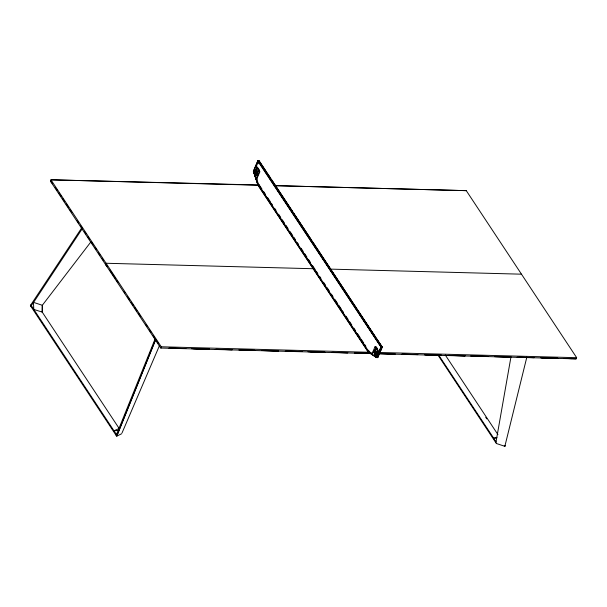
<?xml version="1.0" encoding="UTF-8"?>
<svg xmlns="http://www.w3.org/2000/svg" width="607" height="607" viewBox="0 0 607 607"><rect width="100%" height="100%" fill="white"/><g stroke="black" fill="none" stroke-linecap="round" stroke-linejoin="round"><path stroke-width="0.91" d="M42.262 312.112L42.315 305.291L90.618 242.254M116.149 435.394L116.483 434.513L113.979 430.788L119.169 428.481L42.209 312.081L42.27 305.26L33.59 302.392L82.044 229.021M257.907 185.173L253.354 171.182L257.922 160.658L259.09 160.688L382.243 347.045L377.691 357.629L382.243 347.037M253.362 171.242L258.096 184.938L259.31 185.036L257.922 185.203L368.29 352.204L368.343 351.772L369.572 351.87L368.472 350.224M257.353 179.057L256.154 179.019L253.567 171.204L258.074 185.006L368.305 351.802L376.515 357.599L377.713 357.614L377.691 357.182M253.567 171.204L257.892 160.665L381.075 347.014L382.251 347.09L376.196 338.41M258.104 170.779L256.222 172.001L258.104 170.779L256.943 175.924L256.374 175.066L257.034 172.798L256.503 175.044L256.943 175.924M377.349 351.377L375.483 352.455M255.737 170.825L255.335 174.065L255.737 170.825L254.591 172.373L254.03 171.515L256.465 168.298L256.245 172.138L258.559 171.356M376.067 351.301L374.989 351.278L373.851 352.826L373.282 351.969L375.725 348.752L375.498 352.584L376.712 352.485M256.632 173.336L256.761 171.811M374.595 354.511L374.989 351.278L374.595 354.511L376.294 353.244L377.372 353.274M375.824 354.549L376.006 352.083M521.421 274.182L330.337 269.121M495.881 442.738L510.988 356.764M121.704 433.709L116.681 436.205L30.35 305.564L30.874 304.866M505.1 445.409L504.849 446.327L504.28 445.584M376.128 353.403L375.627 355.52L376.196 356.377L377.364 351.225M526.846 357.128L504.849 446.327L496.382 443.497M257.922 160.658C257.436 161.849 259.659 161.212 259.128 160.749M116.749 436.19L155.642 339.495M118.19 430.393L155.187 338.706M117.075 435.302L155.733 339.525M376.196 356.377L375.763 355.49L376.294 353.244L374.731 354.382M116.483 434.513L118.137 430.492L113.979 430.788L31.329 305.655L33.461 302.362L33.787 309.449M122.053 432.89L159.33 345.929M106.073 263.294L105.603 264.614L106.126 263.263L314.297 268.757M369.451 352.28L161.325 346.779L160.809 348.046L372.212 353.6M258.013 163.753L259.151 161.212L270.13 177.828L267.482 173.905M256.154 179.019L259.318 171.675L255.722 166.326M371.863 354.071L375.012 346.779L376.203 346.802L377.751 349.139M374.989 346.802L378.593 352.151L376.454 357.151L368.343 351.832M376.454 357.151L381.075 347.014L376.477 357.553M381.075 347.06L376.545 357.584L368.267 352.166M378.002 356.324L382 347.098L312.468 241.897M378.851 353.775L576.134 358.866L576.65 357.66L466.275 190.651L275.183 185.659L466.275 190.651M259.09 161.257L266.435 172.327M30.82 304.896L81.505 228.202M161.242 347.879L160.734 348.039L50.434 181.136L50.942 179.816L259.295 185.014M30.851 306.33L31.329 305.655M254.591 172.373L254.03 171.515M373.851 352.826L373.282 351.969M576.627 357.69L379.853 352.485M256.465 168.298L254.181 171.523L255.259 171.553L256.64 169.732M375.983 350.072L374.519 351.999L373.442 351.977L375.725 348.752M255.335 174.065L257.034 172.798M496.018 441.82L493.628 438.262L496.845 437.639M504.781 446.342L504.402 445.538M257.884 161.189L381.014 347.075M256.905 166.333L255.737 166.303M375.596 346.794L379.193 352.197M256.374 175.066L257.603 175.097M375.627 355.52L376.841 355.52M493.628 438.262L496.769 437.685M565.322 358.441L576.058 358.889M259.068 185.249L50.942 179.816L161.272 346.817M368.381 351.802L369.549 351.832L371.772 353.32M375.126 352.363L377.015 352.477M169.808 348.115L185.894 348.532M193.466 348.729L209.552 349.146M216.175 349.321L232.261 349.738L215.257 349.329M239.826 349.943L254.97 350.338M262.535 350.535L278.621 350.952M286.193 351.15L302.278 351.567L285.282 351.157M309.843 351.772L324.988 352.166L307.992 351.749M332.553 352.363L347.697 352.758M356.21 352.978L370.407 353.35M378.92 353.57L395.005 353.995M402.578 354.192L417.715 354.587M425.279 354.784L441.365 355.201L424.384 354.792M448.937 355.399L465.023 355.823M471.647 355.99L487.732 356.415M495.304 356.613L510.441 357.007L494.409 356.62M518.955 357.227L534.092 357.622M541.664 357.819L557.75 358.244M168.89 348.115L184.976 348.539M191.6 348.706L209.574 349.177M238.915 349.943L255.001 350.368M261.625 350.535L278.659 350.983M331.65 352.371L347.735 352.788M354.359 352.963L370.445 353.38M378.965 353.6L395.051 354.025M401.675 354.2L417.76 354.617M448.042 355.406L465.076 355.854M470.751 355.998L487.785 356.446M517.118 357.212L534.152 357.66M540.776 357.827L557.81 358.274M563.486 358.426L571.946 358.616M33.931 309.479L42.209 312.081M372.44 354.116L368.965 351.825L258.711 184.998L256.746 179.035L259.902 171.69L256.351 166.31L258.506 161.242L260.1 163.609M50.457 181.098L52.634 183.724M445.295 355.027L497.937 434.62M485.729 417.29L486.776 418.868M438.55 354.92L493.719 438.224M437.791 354.837L496.465 443.611M288.947 206.304L271.177 179.406L288.909 206.334M289.994 207.882L292.604 211.835L289.956 207.913M293.651 213.421L311.429 240.311M293.613 213.452L311.383 240.342M312.43 241.927L315.041 245.881M316.088 247.459L330.2 268.818M331.247 270.396L333.858 274.349M334.905 275.935L337.522 279.888M338.562 281.466L352.675 302.825M353.722 304.403L356.332 308.356M357.379 309.942L375.149 336.832M265.851 172.312L266.898 173.89M269.508 177.851L271.602 181.015M272.642 182.593L275.259 186.546M276.822 188.921L278.917 192.085M281.011 195.249L283.621 199.202M288.325 206.319L289.372 207.905M291.982 211.858L294.076 215.022M295.123 216.6L297.733 220.553M299.828 223.717L301.391 226.092M303.485 229.256L306.095 233.209M307.142 234.795L308.189 236.373M310.799 240.326L311.846 241.912M314.456 245.865L316.55 249.029M318.637 252.193L320.208 254.568M322.302 257.725L323.865 260.1M325.959 263.263L328.569 267.217M329.616 268.802L331.187 271.177M333.273 274.334L335.368 277.498M337.454 280.662L339.025 283.037M341.119 286.2L342.682 288.575M344.776 291.739L346.347 294.107M348.433 297.271L351.051 301.231M352.09 302.81L353.661 305.184M356.271 309.138L357.842 311.512M359.936 314.676L361.499 317.044M363.593 320.208L365.156 322.583M367.25 325.747L369.86 329.7M370.907 331.285L373.525 335.239M375.088 337.606L377.182 340.77M378.753 343.145L380.316 345.52M257.952 167.866L259.493 170.203M255.259 171.553L255.752 172.297M259.819 185.81L261.921 188.989M263.476 191.342L265.578 194.528M267.649 197.662L270.282 201.638M271.306 203.201L272.368 204.802M274.963 208.732L276.026 210.333M278.621 214.263L280.73 217.45M282.278 219.795L284.387 222.981M285.935 225.326L288.044 228.52M290.116 231.654L292.741 235.63M293.773 237.185L295.359 239.583M297.43 242.717L298.492 244.325M301.087 248.255L303.189 251.442M304.744 253.787L306.846 256.973M308.402 259.318L310.503 262.512M312.575 265.646L315.208 269.622M316.232 271.177L317.818 273.575M319.889 276.709L320.951 278.317M323.546 282.24L325.656 285.434M327.203 287.771L329.313 290.965M331.384 294.099L332.97 296.497M335.041 299.63L337.674 303.614M338.698 305.162L341.331 309.145M342.356 310.701L343.418 312.309M346.013 316.232L348.122 319.426M349.67 321.763L351.779 324.957M353.843 328.091L355.436 330.489M357.5 333.622L360.133 337.606M361.157 339.154L363.79 343.137M364.815 344.685L365.884 346.301M55.26 187.51L57.407 190.689M58.894 193.011L61.041 196.19M62.529 198.512L64.676 201.691M66.163 204.013L68.31 207.192M69.797 209.514L71.945 212.693M77.074 220.516L78.629 222.875M80.708 226.016L82.332 228.407M84.343 231.517L85.966 233.907M87.977 237.018L89.601 239.401M91.096 241.73L93.235 244.902M94.73 247.231L96.346 249.621M98.364 252.732L99.92 255.092M101.999 258.233L103.554 260.593M105.633 263.734L107.189 266.094M109.829 270.085L111.969 273.249M112.948 274.796L115.603 278.75M116.582 280.297L118.198 282.68M123.851 291.299L124.89 292.87M127.485 296.8L129.617 299.964M131.12 302.301L133.252 305.465M134.754 307.802L136.894 310.959M138.396 313.303L140.528 316.459M145.665 324.305L147.273 326.672M149.299 329.806L150.908 332.173M152.934 335.307L154.542 337.674M156.568 340.808L158.177 343.175M105.626 264.538L107.234 266.154L105.626 264.538"/></g></svg>
